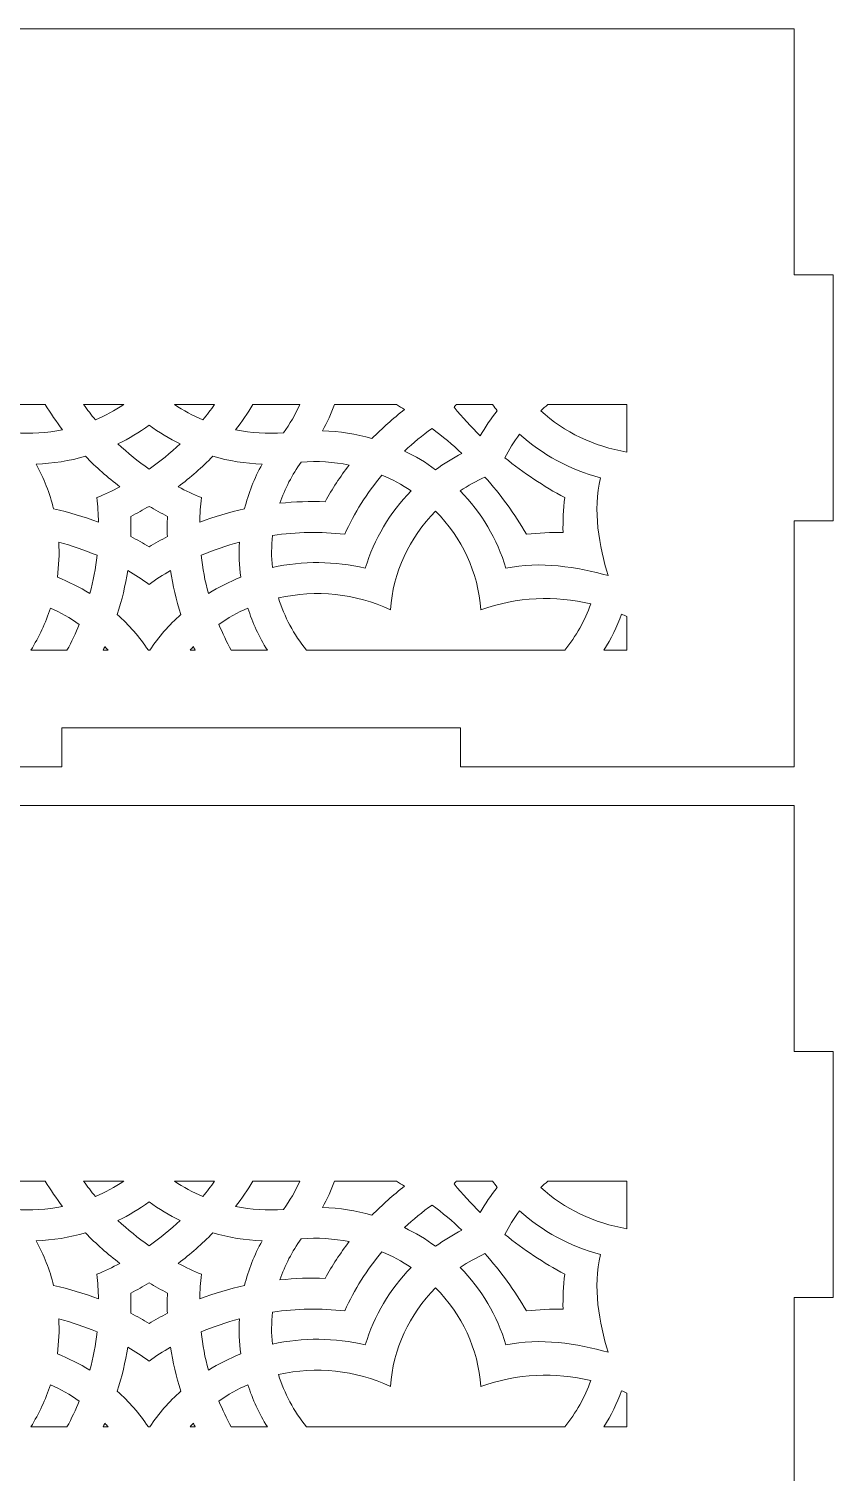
# Model space of a CAD drawing. Header units: millimetres. Extents: x -472 to -162, y -165 to 165.
# Drawn here: x -224 to -161.9, y -6.5 to 105 of the extents above; entities that cross this region are included whole.
import ezdxf

# ---------------------------------------------------------------- set-up
doc = ezdxf.new("R2010")
doc.units = ezdxf.units.MM
doc.header["$MEASUREMENT"] = 0
doc.layers.add('Camada 1', color=7, linetype='Continuous')

msp = doc.modelspace()

# ---------------------------------------------------------------- linework, layer by layer
at = {"layer": 'Camada 1', "color": 250, "lineweight": 20}
for points, knots in [([(-311.8542, 48), (-311.8542, 48), (-283.0542, 48), (-283.0542, 48), (-283.0542, 48), (-283.0542, 48), (-283.0542, 51), (-283.0542, 51), (-283.0542, 51), (-283.0542, 51), (-252.2542, 51), (-252.2542, 51), (-252.2542, 51), (-252.2542, 51), (-252.2542, 48), (-252.2542, 48), (-252.2542, 48), (-252.2542, 48), (-221.4542, 48), (-221.4542, 48), (-221.4542, 48), (-221.4542, 48), (-221.4542, 51), (-221.4542, 51), (-221.4542, 51), (-221.4542, 51), (-216.1685, 51), (-216.1685, 51), (-216.1685, 51), (-216.1685, 51), (-190.6542, 51), (-190.6542, 51), (-190.6542, 51), (-190.6542, 51), (-190.6542, 48), (-190.6542, 48), (-190.6542, 48), (-190.6542, 48), (-164.8542, 48), (-164.8542, 48), (-164.8542, 48), (-164.8542, 48), (-164.8542, 67), (-164.8542, 67), (-164.8542, 67), (-164.8542, 67), (-161.8542, 67), (-161.8542, 67), (-161.8542, 67), (-161.8542, 67), (-161.8542, 86), (-161.8542, 86), (-161.8542, 86), (-161.8542, 86), (-164.8542, 86), (-164.8542, 86), (-164.8542, 86), (-164.8542, 86), (-164.8542, 105), (-164.8542, 105), (-164.8542, 105), (-164.8542, 105), (-311.8542, 105), (-311.8542, 105), (-311.8542, 105), (-311.8542, 105), (-311.8542, 86), (-311.8542, 86), (-311.8542, 86), (-311.8542, 86), (-308.8542, 86), (-308.8542, 86), (-308.8542, 86), (-308.8542, 86), (-308.8542, 67), (-308.8542, 67), (-308.8542, 67), (-308.8542, 67), (-311.8542, 67), (-311.8542, 67), (-311.8542, 67), (-311.8542, 67), (-311.8542, 48), (-311.8542, 48)], [0, 0, 0, 0, 0.04545455, 0.04545455, 0.04545455, 0.04545455, 0.09090909, 0.09090909, 0.09090909, 0.09090909, 0.13636364, 0.13636364, 0.13636364, 0.13636364, 0.18181818, 0.18181818, 0.18181818, 0.18181818, 0.22727273, 0.22727273, 0.22727273, 0.22727273, 0.27272727, 0.27272727, 0.27272727, 0.27272727, 0.31818182, 0.31818182, 0.31818182, 0.31818182, 0.36363636, 0.36363636, 0.36363636, 0.36363636, 0.40909091, 0.40909091, 0.40909091, 0.40909091, 0.45454545, 0.45454545, 0.45454545, 0.45454545, 0.5, 0.5, 0.5, 0.5, 0.54545455, 0.54545455, 0.54545455, 0.54545455, 0.59090909, 0.59090909, 0.59090909, 0.59090909, 0.63636364, 0.63636364, 0.63636364, 0.63636364, 0.68181818, 0.68181818, 0.68181818, 0.68181818, 0.72727273, 0.72727273, 0.72727273, 0.72727273, 0.77272727, 0.77272727, 0.77272727, 0.77272727, 0.81818182, 0.81818182, 0.81818182, 0.81818182, 0.86363636, 0.86363636, 0.86363636, 0.86363636, 0.90909091, 0.90909091, 0.90909091, 0.90909091, 1, 1, 1, 1]), ([(-226.3523, 75.9734), (-226.0109, 75.2105), (-225.5899, 74.4815), (-225.0953, 73.798), (-225.0953, 73.798), (-223.8464, 73.6994), (-222.6003, 73.7753), (-221.3955, 74.0204), (-221.3955, 74.0204), (-221.8771, 74.6479), (-222.3241, 75.3002), (-222.7357, 75.9734), (-222.7357, 75.9734), (-222.7357, 75.9734), (-226.3523, 75.9734), (-226.3523, 75.9734)], [0, 0, 0, 0, 0.2, 0.2, 0.2, 0.2, 0.4, 0.4, 0.4, 0.4, 0.6, 0.6, 0.6, 0.6, 1, 1, 1, 1]), ([(-219.7715, 75.9734), (-219.4845, 75.572), (-219.1822, 75.1797), (-218.8653, 74.7975), (-218.8653, 74.7975), (-218.1019, 75.1162), (-217.3689, 75.5111), (-216.6753, 75.9734), (-216.6753, 75.9734), (-216.6753, 75.9734), (-219.7715, 75.9734), (-219.7715, 75.9734)], [0, 0, 0, 0, 0.25, 0.25, 0.25, 0.25, 0.5, 0.5, 0.5, 0.5, 1, 1, 1, 1]), ([(-212.7485, 75.9734), (-212.0551, 75.5111), (-211.322, 75.1162), (-210.5585, 74.7975), (-210.5585, 74.7975), (-210.2416, 75.1797), (-209.9393, 75.572), (-209.6524, 75.9734), (-209.6524, 75.9734), (-209.6524, 75.9734), (-212.7485, 75.9734), (-212.7485, 75.9734)], [0, 0, 0, 0, 0.25, 0.25, 0.25, 0.25, 0.5, 0.5, 0.5, 0.5, 1, 1, 1, 1]), ([(-206.6881, 75.9734), (-207.0997, 75.3002), (-207.5467, 74.6479), (-208.0282, 74.0204), (-208.0282, 74.0204), (-206.8236, 73.7753), (-205.5774, 73.6994), (-204.3285, 73.798), (-204.3285, 73.798), (-203.8339, 74.4815), (-203.4131, 75.2105), (-203.0715, 75.9734), (-203.0715, 75.9734), (-203.0715, 75.9734), (-206.6881, 75.9734), (-206.6881, 75.9734)], [0, 0, 0, 0, 0.2, 0.2, 0.2, 0.2, 0.4, 0.4, 0.4, 0.4, 0.6, 0.6, 0.6, 0.6, 1, 1, 1, 1]), ([(-200.386, 75.9734), (-200.6385, 75.2786), (-200.9454, 74.6037), (-201.3032, 73.9528), (-201.3032, 73.9528), (-200.0044, 73.9077), (-198.7259, 73.6994), (-197.4918, 73.3475), (-197.4918, 73.3475), (-196.7058, 74.1522), (-195.8643, 74.9035), (-194.9695, 75.5909), (-194.9695, 75.5909), (-195.1787, 75.721), (-195.3901, 75.8485), (-195.6032, 75.9734), (-195.6032, 75.9734), (-195.6032, 75.9734), (-200.386, 75.9734), (-200.386, 75.9734)], [0, 0, 0, 0, 0.16666667, 0.16666667, 0.16666667, 0.16666667, 0.33333333, 0.33333333, 0.33333333, 0.33333333, 0.5, 0.5, 0.5, 0.5, 0.66666667, 0.66666667, 0.66666667, 0.66666667, 1, 1, 1, 1]), ([(-190.9768, 75.9734), (-191.0331, 75.9035), (-191.089, 75.8332), (-191.1442, 75.7626), (-191.1442, 75.7626), (-190.5104, 74.9936), (-189.8343, 74.258), (-189.1194, 73.5592), (-189.1194, 73.5592), (-188.7384, 74.2347), (-188.3002, 74.8831), (-187.8064, 75.4987), (-187.8064, 75.4987), (-187.9317, 75.6549), (-188.0534, 75.8131), (-188.1714, 75.9734), (-188.1714, 75.9734), (-188.1714, 75.9734), (-190.9768, 75.9734), (-190.9768, 75.9734)], [0, 0, 0, 0, 0.16666667, 0.16666667, 0.16666667, 0.16666667, 0.33333333, 0.33333333, 0.33333333, 0.33333333, 0.5, 0.5, 0.5, 0.5, 0.66666667, 0.66666667, 0.66666667, 0.66666667, 1, 1, 1, 1]), ([(-183.8936, 75.9734), (-184.0831, 75.8204), (-184.2683, 75.6622), (-184.4485, 75.4987), (-184.4485, 75.4987), (-182.628, 73.8473), (-180.3199, 72.7234), (-177.7959, 72.3072), (-177.7959, 72.3072), (-177.7959, 72.3072), (-177.7959, 75.9734), (-177.7959, 75.9734), (-177.7959, 75.9734), (-177.7959, 75.9734), (-183.8936, 75.9734), (-183.8936, 75.9734)], [0, 0, 0, 0, 0.2, 0.2, 0.2, 0.2, 0.4, 0.4, 0.4, 0.4, 0.6, 0.6, 0.6, 0.6, 1, 1, 1, 1]), ([(-217.1156, 72.939), (-216.273, 73.3446), (-215.4688, 73.8261), (-214.7119, 74.3808), (-214.7119, 74.3808), (-213.9549, 73.8261), (-213.1507, 73.3446), (-212.3083, 72.939), (-212.3083, 72.939), (-213.0595, 72.2352), (-213.8636, 71.5846), (-214.7119, 70.9934), (-214.7119, 70.9934), (-215.5604, 71.5846), (-216.3642, 72.2352), (-217.1156, 72.939)], [0, 0, 0, 0, 0.2, 0.2, 0.2, 0.2, 0.4, 0.4, 0.4, 0.4, 0.6, 0.6, 0.6, 0.6, 1, 1, 1, 1]), ([(-192.8457, 74.1361), (-192.0412, 73.5302), (-191.2717, 72.8839), (-190.5407, 72.2005), (-190.5407, 72.2005), (-191.2473, 71.8363), (-191.9256, 71.4174), (-192.5696, 70.9454), (-192.5696, 70.9454), (-193.3266, 71.5002), (-194.1308, 71.9816), (-194.9732, 72.3872), (-194.9732, 72.3872), (-194.3041, 73.0169), (-193.5926, 73.6018), (-192.8457, 74.1361)], [0, 0, 0, 0, 0.2, 0.2, 0.2, 0.2, 0.4, 0.4, 0.4, 0.4, 0.6, 0.6, 0.6, 0.6, 1, 1, 1, 1]), ([(-185.5472, 65.9586), (-184.6069, 66.0624), (-183.6644, 66.1051), (-182.7252, 66.0881), (-182.7252, 66.0881), (-182.7431, 66.9859), (-182.6983, 67.8868), (-182.5897, 68.7857), (-182.5897, 68.7857), (-184.24, 69.6663), (-185.7878, 70.6968), (-187.2137, 71.8581), (-187.2137, 71.8581), (-186.899, 72.4941), (-186.5246, 73.1065), (-186.0921, 73.688), (-186.0921, 73.688), (-184.3366, 72.1196), (-182.2011, 70.9511), (-179.8386, 70.3034), (-179.8386, 70.3034), (-180.4276, 67.8296), (-179.9433, 64.9946), (-179.2411, 62.7579), (-179.2411, 62.7579), (-181.581, 63.4291), (-184.547, 63.8917), (-187.1349, 63.3287), (-187.1349, 63.3287), (-187.8124, 65.587), (-189.0348, 67.6285), (-190.6755, 69.3066), (-190.6755, 69.3066), (-190.0671, 69.72), (-189.4265, 70.078), (-188.7612, 70.3788), (-188.7612, 70.3788), (-187.5463, 69.0157), (-186.4683, 67.5361), (-185.5472, 65.9586)], [0, 0, 0, 0, 0.09090909, 0.09090909, 0.09090909, 0.09090909, 0.18181818, 0.18181818, 0.18181818, 0.18181818, 0.27272727, 0.27272727, 0.27272727, 0.27272727, 0.36363636, 0.36363636, 0.36363636, 0.36363636, 0.45454545, 0.45454545, 0.45454545, 0.45454545, 0.54545455, 0.54545455, 0.54545455, 0.54545455, 0.63636364, 0.63636364, 0.63636364, 0.63636364, 0.72727273, 0.72727273, 0.72727273, 0.72727273, 0.81818182, 0.81818182, 0.81818182, 0.81818182, 1, 1, 1, 1]), ([(-223.4456, 71.3735), (-222.1466, 71.4185), (-220.8624, 71.6268), (-219.6311, 71.9803), (-219.6311, 71.9803), (-218.8064, 71.1313), (-217.9138, 70.3429), (-216.9667, 69.6263), (-216.9667, 69.6263), (-217.5486, 69.3179), (-218.1466, 69.0391), (-218.7562, 68.7857), (-218.7562, 68.7857), (-218.6825, 68.1523), (-218.6356, 67.5186), (-218.6236, 66.8851), (-218.6236, 66.8851), (-219.7518, 67.3131), (-220.9097, 67.6567), (-222.0878, 67.9128), (-222.0878, 67.9128), (-222.3882, 69.118), (-222.8448, 70.2809), (-223.4456, 71.3735)], [0, 0, 0, 0, 0.14285714, 0.14285714, 0.14285714, 0.14285714, 0.28571429, 0.28571429, 0.28571429, 0.28571429, 0.42857143, 0.42857143, 0.42857143, 0.42857143, 0.57142857, 0.57142857, 0.57142857, 0.57142857, 0.71428571, 0.71428571, 0.71428571, 0.71428571, 1, 1, 1, 1]), ([(-212.457, 69.6263), (-211.5099, 70.3429), (-210.6173, 71.1313), (-209.7926, 71.9803), (-209.7926, 71.9803), (-208.5614, 71.6268), (-207.2771, 71.4185), (-205.9783, 71.3735), (-205.9783, 71.3735), (-206.579, 70.2809), (-207.0357, 69.118), (-207.336, 67.9128), (-207.336, 67.9128), (-208.5143, 67.6567), (-209.6719, 67.3131), (-210.8001, 66.8851), (-210.8001, 66.8851), (-210.7883, 67.5186), (-210.7411, 68.1523), (-210.6674, 68.7857), (-210.6674, 68.7857), (-211.2772, 69.0391), (-211.8752, 69.3179), (-212.457, 69.6263)], [0, 0, 0, 0, 0.14285714, 0.14285714, 0.14285714, 0.14285714, 0.28571429, 0.28571429, 0.28571429, 0.28571429, 0.42857143, 0.42857143, 0.42857143, 0.42857143, 0.57142857, 0.57142857, 0.57142857, 0.57142857, 0.71428571, 0.71428571, 0.71428571, 0.71428571, 1, 1, 1, 1]), ([(-204.6084, 68.3521), (-204.2196, 69.484), (-203.6629, 70.5512), (-202.9558, 71.5283), (-202.9558, 71.5283), (-201.7069, 71.6268), (-200.461, 71.5482), (-199.2532, 71.3059), (-199.2532, 71.3059), (-199.9455, 70.4049), (-200.564, 69.4586), (-201.1089, 68.4705), (-201.1089, 68.4705), (-202.2784, 68.5127), (-203.4507, 68.4731), (-204.6084, 68.3521)], [0, 0, 0, 0, 0.2, 0.2, 0.2, 0.2, 0.4, 0.4, 0.4, 0.4, 0.6, 0.6, 0.6, 0.6, 1, 1, 1, 1]), ([(-205.1888, 63.3878), (-205.2682, 64.2044), (-205.2623, 65.0322), (-205.1679, 65.8656), (-205.1679, 65.8656), (-203.33, 66.1304), (-201.4566, 66.1642), (-199.5919, 65.9586), (-199.5919, 65.9586), (-198.8496, 67.5946), (-197.8863, 69.1321), (-196.7229, 70.5288), (-196.7229, 70.5288), (-195.9334, 70.1993), (-195.1765, 69.791), (-194.4635, 69.3066), (-194.4635, 69.3066), (-196.1044, 67.6285), (-197.3268, 65.587), (-198.0041, 63.3287), (-198.0041, 63.3287), (-200.3608, 63.8917), (-202.8232, 63.9115), (-205.1888, 63.3878)], [0, 0, 0, 0, 0.14285714, 0.14285714, 0.14285714, 0.14285714, 0.28571429, 0.28571429, 0.28571429, 0.28571429, 0.42857143, 0.42857143, 0.42857143, 0.42857143, 0.57142857, 0.57142857, 0.57142857, 0.57142857, 0.71428571, 0.71428571, 0.71428571, 0.71428571, 1, 1, 1, 1]), ([(-216.1317, 67.3356), (-215.6485, 67.5807), (-215.1742, 67.8396), (-214.7119, 68.1127), (-214.7119, 68.1127), (-214.2495, 67.8396), (-213.7751, 67.5807), (-213.2921, 67.3356), (-213.2921, 67.3356), (-213.3127, 66.8147), (-213.3157, 66.2937), (-213.2994, 65.7728), (-213.2994, 65.7728), (-213.7811, 65.5249), (-214.2524, 65.2631), (-214.7119, 64.9844), (-214.7119, 64.9844), (-215.1714, 65.2631), (-215.6426, 65.5249), (-216.1244, 65.7728), (-216.1244, 65.7728), (-216.1082, 66.2937), (-216.1111, 66.8147), (-216.1317, 67.3356)], [0, 0, 0, 0, 0.14285714, 0.14285714, 0.14285714, 0.14285714, 0.28571429, 0.28571429, 0.28571429, 0.28571429, 0.42857143, 0.42857143, 0.42857143, 0.42857143, 0.57142857, 0.57142857, 0.57142857, 0.57142857, 0.71428571, 0.71428571, 0.71428571, 0.71428571, 1, 1, 1, 1]), ([(-182.5915, 57), (-181.7163, 58.0788), (-181.0372, 59.2874), (-180.5805, 60.5738), (-180.5805, 60.5738), (-183.3165, 61.232), (-186.2706, 61.1216), (-189.0732, 60.1185), (-189.0732, 60.1185), (-189.2792, 63.0189), (-190.5461, 65.6969), (-192.5696, 67.7355), (-192.5696, 67.7355), (-194.5933, 65.6969), (-195.8599, 63.0189), (-196.0661, 60.1185), (-196.0661, 60.1185), (-198.7495, 61.3745), (-201.8041, 61.6982), (-204.7115, 61.0337), (-204.7115, 61.0337), (-204.2599, 59.5754), (-203.5263, 58.2064), (-202.5476, 57), (-202.5476, 57), (-202.5476, 57), (-182.5915, 57), (-182.5915, 57)], [0, 0, 0, 0, 0.125, 0.125, 0.125, 0.125, 0.25, 0.25, 0.25, 0.25, 0.375, 0.375, 0.375, 0.375, 0.5, 0.5, 0.5, 0.5, 0.625, 0.625, 0.625, 0.625, 0.75, 0.75, 0.75, 0.75, 1, 1, 1, 1]), ([(-221.696, 65.3447), (-220.6855, 65.0801), (-219.6989, 64.7393), (-218.7357, 64.331), (-218.7357, 64.331), (-218.8447, 63.3343), (-219.0332, 62.3431), (-219.2954, 61.3688), (-219.2954, 61.3688), (-220.0846, 61.8643), (-220.9213, 62.2897), (-221.802, 62.6387), (-221.802, 62.6387), (-221.6783, 63.5285), (-221.6428, 64.4352), (-221.696, 65.3447)], [0, 0, 0, 0, 0.2, 0.2, 0.2, 0.2, 0.4, 0.4, 0.4, 0.4, 0.6, 0.6, 0.6, 0.6, 1, 1, 1, 1]), ([(-210.1286, 61.3688), (-210.3906, 62.3431), (-210.5793, 63.3343), (-210.6881, 64.331), (-210.6881, 64.331), (-209.725, 64.7393), (-208.7382, 65.0801), (-207.7278, 65.3447), (-207.7278, 65.3447), (-207.7809, 64.4352), (-207.7455, 63.5285), (-207.6217, 62.6387), (-207.6217, 62.6387), (-208.5026, 62.2897), (-209.3392, 61.8643), (-210.1286, 61.3688)], [0, 0, 0, 0, 0.2, 0.2, 0.2, 0.2, 0.4, 0.4, 0.4, 0.4, 0.6, 0.6, 0.6, 0.6, 1, 1, 1, 1]), ([(-214.6531, 57), (-213.9732, 58.0183), (-213.1656, 58.9455), (-212.2566, 59.7637), (-212.2566, 59.7637), (-212.6146, 60.8732), (-212.8827, 62.0053), (-213.0565, 63.1484), (-213.0565, 63.1484), (-213.625, 62.819), (-214.1788, 62.4642), (-214.7119, 62.084), (-214.7119, 62.084), (-215.2449, 62.4642), (-215.7988, 62.819), (-216.3673, 63.1484), (-216.3673, 63.1484), (-216.5411, 62.0053), (-216.8093, 60.8732), (-217.1685, 59.7609), (-217.1685, 59.7609), (-216.2581, 58.9454), (-215.4508, 58.0183), (-214.7706, 57), (-214.7706, 57), (-214.7706, 57), (-214.6531, 57), (-214.6531, 57)], [0, 0, 0, 0, 0.125, 0.125, 0.125, 0.125, 0.25, 0.25, 0.25, 0.25, 0.375, 0.375, 0.375, 0.375, 0.5, 0.5, 0.5, 0.5, 0.625, 0.625, 0.625, 0.625, 0.75, 0.75, 0.75, 0.75, 1, 1, 1, 1]), ([(-221.0559, 57), (-220.7018, 57.6457), (-220.3842, 58.3098), (-220.1053, 58.9895), (-220.1053, 58.9895), (-220.8006, 59.4823), (-221.5487, 59.9046), (-222.3411, 60.2509), (-222.3411, 60.2509), (-222.7034, 59.1157), (-223.2098, 58.0234), (-223.8496, 57), (-223.8496, 57), (-223.8496, 57), (-221.4542, 57), (-221.4542, 57), (-221.4542, 57), (-221.4542, 57), (-221.0559, 57), (-221.0559, 57)], [0, 0, 0, 0, 0.16666667, 0.16666667, 0.16666667, 0.16666667, 0.33333333, 0.33333333, 0.33333333, 0.33333333, 0.5, 0.5, 0.5, 0.5, 0.66666667, 0.66666667, 0.66666667, 0.66666667, 1, 1, 1, 1]), ([(-205.5742, 57), (-206.214, 58.0234), (-206.7203, 59.1157), (-207.0826, 60.2509), (-207.0826, 60.2509), (-207.875, 59.9046), (-208.6232, 59.4823), (-209.3184, 58.9895), (-209.3184, 58.9895), (-209.0395, 58.3098), (-208.722, 57.6457), (-208.3679, 57), (-208.3679, 57), (-208.3679, 57), (-205.5742, 57), (-205.5742, 57)], [0, 0, 0, 0, 0.2, 0.2, 0.2, 0.2, 0.4, 0.4, 0.4, 0.4, 0.6, 0.6, 0.6, 0.6, 1, 1, 1, 1]), ([(-177.7959, 59.6018), (-177.9339, 59.6661), (-178.0729, 59.7283), (-178.2129, 59.7883), (-178.2129, 59.7883), (-178.5596, 58.8187), (-179.0126, 57.8836), (-179.565, 57), (-179.565, 57), (-179.565, 57), (-177.7959, 57), (-177.7959, 57), (-177.7959, 57), (-177.7959, 57), (-177.7959, 59.6018), (-177.7959, 59.6018)], [0, 0, 0, 0, 0.2, 0.2, 0.2, 0.2, 0.4, 0.4, 0.4, 0.4, 0.6, 0.6, 0.6, 0.6, 1, 1, 1, 1]), ([(-217.8755, 57), (-217.9604, 57.0956), (-218.0468, 57.19), (-218.1347, 57.283), (-218.1347, 57.283), (-218.1781, 57.1883), (-218.2221, 57.094), (-218.267, 57), (-218.267, 57), (-218.267, 57), (-217.8755, 57), (-217.8755, 57)], [0, 0, 0, 0, 0.25, 0.25, 0.25, 0.25, 0.5, 0.5, 0.5, 0.5, 1, 1, 1, 1]), ([(-211.1568, 57), (-211.2017, 57.094), (-211.2457, 57.1883), (-211.2891, 57.283), (-211.2891, 57.283), (-211.377, 57.19), (-211.4634, 57.0956), (-211.5483, 57), (-211.5483, 57), (-211.5483, 57), (-211.1568, 57), (-211.1568, 57)], [0, 0, 0, 0, 0.25, 0.25, 0.25, 0.25, 0.5, 0.5, 0.5, 0.5, 1, 1, 1, 1]), ([(-311.8542, -12), (-311.8542, -12), (-283.0542, -12), (-283.0542, -12), (-283.0542, -12), (-283.0542, -12), (-283.0542, -9), (-283.0542, -9), (-283.0542, -9), (-283.0542, -9), (-252.2542, -9), (-252.2542, -9), (-252.2542, -9), (-252.2542, -9), (-252.2542, -12), (-252.2542, -12), (-252.2542, -12), (-252.2542, -12), (-221.4542, -12), (-221.4542, -12), (-221.4542, -12), (-221.4542, -12), (-221.4542, -9), (-221.4542, -9), (-221.4542, -9), (-221.4542, -9), (-216.1685, -9), (-216.1685, -9), (-216.1685, -9), (-216.1685, -9), (-190.6542, -9), (-190.6542, -9), (-190.6542, -9), (-190.6542, -9), (-190.6542, -12), (-190.6542, -12), (-190.6542, -12), (-190.6542, -12), (-164.8542, -12), (-164.8542, -12), (-164.8542, -12), (-164.8542, -12), (-164.8542, 7), (-164.8542, 7), (-164.8542, 7), (-164.8542, 7), (-161.8542, 7), (-161.8542, 7), (-161.8542, 7), (-161.8542, 7), (-161.8542, 26), (-161.8542, 26), (-161.8542, 26), (-161.8542, 26), (-164.8542, 26), (-164.8542, 26), (-164.8542, 26), (-164.8542, 26), (-164.8542, 45), (-164.8542, 45), (-164.8542, 45), (-164.8542, 45), (-311.8542, 45), (-311.8542, 45), (-311.8542, 45), (-311.8542, 45), (-311.8542, 26), (-311.8542, 26), (-311.8542, 26), (-311.8542, 26), (-308.8542, 26), (-308.8542, 26), (-308.8542, 26), (-308.8542, 26), (-308.8542, 7), (-308.8542, 7), (-308.8542, 7), (-308.8542, 7), (-311.8542, 7), (-311.8542, 7), (-311.8542, 7), (-311.8542, 7), (-311.8542, -12), (-311.8542, -12)], [0, 0, 0, 0, 0.04545455, 0.04545455, 0.04545455, 0.04545455, 0.09090909, 0.09090909, 0.09090909, 0.09090909, 0.13636364, 0.13636364, 0.13636364, 0.13636364, 0.18181818, 0.18181818, 0.18181818, 0.18181818, 0.22727273, 0.22727273, 0.22727273, 0.22727273, 0.27272727, 0.27272727, 0.27272727, 0.27272727, 0.31818182, 0.31818182, 0.31818182, 0.31818182, 0.36363636, 0.36363636, 0.36363636, 0.36363636, 0.40909091, 0.40909091, 0.40909091, 0.40909091, 0.45454545, 0.45454545, 0.45454545, 0.45454545, 0.5, 0.5, 0.5, 0.5, 0.54545455, 0.54545455, 0.54545455, 0.54545455, 0.59090909, 0.59090909, 0.59090909, 0.59090909, 0.63636364, 0.63636364, 0.63636364, 0.63636364, 0.68181818, 0.68181818, 0.68181818, 0.68181818, 0.72727273, 0.72727273, 0.72727273, 0.72727273, 0.77272727, 0.77272727, 0.77272727, 0.77272727, 0.81818182, 0.81818182, 0.81818182, 0.81818182, 0.86363636, 0.86363636, 0.86363636, 0.86363636, 0.90909091, 0.90909091, 0.90909091, 0.90909091, 1, 1, 1, 1]), ([(-226.3523, 15.9734), (-226.0109, 15.2105), (-225.5899, 14.4815), (-225.0953, 13.798), (-225.0953, 13.798), (-223.8464, 13.6994), (-222.6003, 13.7753), (-221.3955, 14.0204), (-221.3955, 14.0204), (-221.8771, 14.6479), (-222.3241, 15.3002), (-222.7357, 15.9734), (-222.7357, 15.9734), (-222.7357, 15.9734), (-226.3523, 15.9734), (-226.3523, 15.9734)], [0, 0, 0, 0, 0.2, 0.2, 0.2, 0.2, 0.4, 0.4, 0.4, 0.4, 0.6, 0.6, 0.6, 0.6, 1, 1, 1, 1]), ([(-219.7715, 15.9734), (-219.4845, 15.572), (-219.1822, 15.1797), (-218.8653, 14.7975), (-218.8653, 14.7975), (-218.1019, 15.1162), (-217.3689, 15.5111), (-216.6753, 15.9734), (-216.6753, 15.9734), (-216.6753, 15.9734), (-219.7715, 15.9734), (-219.7715, 15.9734)], [0, 0, 0, 0, 0.25, 0.25, 0.25, 0.25, 0.5, 0.5, 0.5, 0.5, 1, 1, 1, 1]), ([(-212.7485, 15.9734), (-212.0551, 15.5111), (-211.322, 15.1162), (-210.5585, 14.7975), (-210.5585, 14.7975), (-210.2416, 15.1797), (-209.9393, 15.572), (-209.6524, 15.9734), (-209.6524, 15.9734), (-209.6524, 15.9734), (-212.7485, 15.9734), (-212.7485, 15.9734)], [0, 0, 0, 0, 0.25, 0.25, 0.25, 0.25, 0.5, 0.5, 0.5, 0.5, 1, 1, 1, 1]), ([(-206.6881, 15.9734), (-207.0997, 15.3002), (-207.5467, 14.6479), (-208.0282, 14.0204), (-208.0282, 14.0204), (-206.8236, 13.7753), (-205.5774, 13.6994), (-204.3285, 13.798), (-204.3285, 13.798), (-203.8339, 14.4815), (-203.4131, 15.2105), (-203.0715, 15.9734), (-203.0715, 15.9734), (-203.0715, 15.9734), (-206.6881, 15.9734), (-206.6881, 15.9734)], [0, 0, 0, 0, 0.2, 0.2, 0.2, 0.2, 0.4, 0.4, 0.4, 0.4, 0.6, 0.6, 0.6, 0.6, 1, 1, 1, 1]), ([(-200.386, 15.9734), (-200.6385, 15.2786), (-200.9454, 14.6037), (-201.3032, 13.9528), (-201.3032, 13.9528), (-200.0044, 13.9077), (-198.7259, 13.6994), (-197.4918, 13.3475), (-197.4918, 13.3475), (-196.7058, 14.1522), (-195.8643, 14.9035), (-194.9695, 15.5909), (-194.9695, 15.5909), (-195.1787, 15.721), (-195.3901, 15.8485), (-195.6032, 15.9734), (-195.6032, 15.9734), (-195.6032, 15.9734), (-200.386, 15.9734), (-200.386, 15.9734)], [0, 0, 0, 0, 0.16666667, 0.16666667, 0.16666667, 0.16666667, 0.33333333, 0.33333333, 0.33333333, 0.33333333, 0.5, 0.5, 0.5, 0.5, 0.66666667, 0.66666667, 0.66666667, 0.66666667, 1, 1, 1, 1]), ([(-190.9768, 15.9734), (-191.0331, 15.9035), (-191.089, 15.8332), (-191.1442, 15.7626), (-191.1442, 15.7626), (-190.5104, 14.9936), (-189.8343, 14.258), (-189.1194, 13.5592), (-189.1194, 13.5592), (-188.7384, 14.2347), (-188.3002, 14.8831), (-187.8064, 15.4987), (-187.8064, 15.4987), (-187.9317, 15.6549), (-188.0534, 15.8131), (-188.1714, 15.9734), (-188.1714, 15.9734), (-188.1714, 15.9734), (-190.9768, 15.9734), (-190.9768, 15.9734)], [0, 0, 0, 0, 0.16666667, 0.16666667, 0.16666667, 0.16666667, 0.33333333, 0.33333333, 0.33333333, 0.33333333, 0.5, 0.5, 0.5, 0.5, 0.66666667, 0.66666667, 0.66666667, 0.66666667, 1, 1, 1, 1]), ([(-183.8936, 15.9734), (-184.0831, 15.8204), (-184.2683, 15.6622), (-184.4485, 15.4987), (-184.4485, 15.4987), (-182.628, 13.8473), (-180.3199, 12.7234), (-177.7959, 12.3072), (-177.7959, 12.3072), (-177.7959, 12.3072), (-177.7959, 15.9734), (-177.7959, 15.9734), (-177.7959, 15.9734), (-177.7959, 15.9734), (-183.8936, 15.9734), (-183.8936, 15.9734)], [0, 0, 0, 0, 0.2, 0.2, 0.2, 0.2, 0.4, 0.4, 0.4, 0.4, 0.6, 0.6, 0.6, 0.6, 1, 1, 1, 1]), ([(-217.1156, 12.939), (-216.273, 13.3446), (-215.4688, 13.8261), (-214.7119, 14.3808), (-214.7119, 14.3808), (-213.9549, 13.8261), (-213.1507, 13.3446), (-212.3083, 12.939), (-212.3083, 12.939), (-213.0595, 12.2352), (-213.8636, 11.5846), (-214.7119, 10.9934), (-214.7119, 10.9934), (-215.5604, 11.5846), (-216.3642, 12.2352), (-217.1156, 12.939)], [0, 0, 0, 0, 0.2, 0.2, 0.2, 0.2, 0.4, 0.4, 0.4, 0.4, 0.6, 0.6, 0.6, 0.6, 1, 1, 1, 1]), ([(-192.8457, 14.1361), (-192.0412, 13.5302), (-191.2717, 12.8839), (-190.5407, 12.2005), (-190.5407, 12.2005), (-191.2473, 11.8363), (-191.9256, 11.4174), (-192.5696, 10.9454), (-192.5696, 10.9454), (-193.3266, 11.5002), (-194.1308, 11.9816), (-194.9732, 12.3872), (-194.9732, 12.3872), (-194.3041, 13.0169), (-193.5926, 13.6018), (-192.8457, 14.1361)], [0, 0, 0, 0, 0.2, 0.2, 0.2, 0.2, 0.4, 0.4, 0.4, 0.4, 0.6, 0.6, 0.6, 0.6, 1, 1, 1, 1]), ([(-185.5472, 5.9586), (-184.6069, 6.0624), (-183.6644, 6.1051), (-182.7252, 6.0881), (-182.7252, 6.0881), (-182.7431, 6.9859), (-182.6983, 7.8868), (-182.5897, 8.7857), (-182.5897, 8.7857), (-184.24, 9.6663), (-185.7878, 10.6968), (-187.2137, 11.8581), (-187.2137, 11.8581), (-186.899, 12.4941), (-186.5246, 13.1065), (-186.0921, 13.688), (-186.0921, 13.688), (-184.3366, 12.1196), (-182.2011, 10.9511), (-179.8386, 10.3034), (-179.8386, 10.3034), (-180.4276, 7.8296), (-179.9433, 4.9946), (-179.2411, 2.7579), (-179.2411, 2.7579), (-181.581, 3.4291), (-184.547, 3.8917), (-187.1349, 3.3287), (-187.1349, 3.3287), (-187.8124, 5.587), (-189.0348, 7.6285), (-190.6755, 9.3066), (-190.6755, 9.3066), (-190.0671, 9.72), (-189.4265, 10.078), (-188.7612, 10.3788), (-188.7612, 10.3788), (-187.5463, 9.0157), (-186.4683, 7.5361), (-185.5472, 5.9586)], [0, 0, 0, 0, 0.09090909, 0.09090909, 0.09090909, 0.09090909, 0.18181818, 0.18181818, 0.18181818, 0.18181818, 0.27272727, 0.27272727, 0.27272727, 0.27272727, 0.36363636, 0.36363636, 0.36363636, 0.36363636, 0.45454545, 0.45454545, 0.45454545, 0.45454545, 0.54545455, 0.54545455, 0.54545455, 0.54545455, 0.63636364, 0.63636364, 0.63636364, 0.63636364, 0.72727273, 0.72727273, 0.72727273, 0.72727273, 0.81818182, 0.81818182, 0.81818182, 0.81818182, 1, 1, 1, 1]), ([(-223.4456, 11.3735), (-222.1466, 11.4185), (-220.8624, 11.6268), (-219.6311, 11.9803), (-219.6311, 11.9803), (-218.8064, 11.1313), (-217.9138, 10.3429), (-216.9667, 9.6263), (-216.9667, 9.6263), (-217.5486, 9.3179), (-218.1466, 9.0391), (-218.7562, 8.7857), (-218.7562, 8.7857), (-218.6825, 8.1523), (-218.6356, 7.5186), (-218.6236, 6.8851), (-218.6236, 6.8851), (-219.7518, 7.3131), (-220.9097, 7.6567), (-222.0878, 7.9128), (-222.0878, 7.9128), (-222.3882, 9.118), (-222.8448, 10.2809), (-223.4456, 11.3735)], [0, 0, 0, 0, 0.14285714, 0.14285714, 0.14285714, 0.14285714, 0.28571429, 0.28571429, 0.28571429, 0.28571429, 0.42857143, 0.42857143, 0.42857143, 0.42857143, 0.57142857, 0.57142857, 0.57142857, 0.57142857, 0.71428571, 0.71428571, 0.71428571, 0.71428571, 1, 1, 1, 1]), ([(-212.457, 9.6263), (-211.5099, 10.3429), (-210.6173, 11.1313), (-209.7926, 11.9803), (-209.7926, 11.9803), (-208.5614, 11.6268), (-207.2771, 11.4185), (-205.9783, 11.3735), (-205.9783, 11.3735), (-206.579, 10.2809), (-207.0357, 9.118), (-207.336, 7.9128), (-207.336, 7.9128), (-208.5143, 7.6567), (-209.6719, 7.3131), (-210.8001, 6.8851), (-210.8001, 6.8851), (-210.7883, 7.5186), (-210.7411, 8.1523), (-210.6674, 8.7857), (-210.6674, 8.7857), (-211.2772, 9.0391), (-211.8752, 9.3179), (-212.457, 9.6263)], [0, 0, 0, 0, 0.14285714, 0.14285714, 0.14285714, 0.14285714, 0.28571429, 0.28571429, 0.28571429, 0.28571429, 0.42857143, 0.42857143, 0.42857143, 0.42857143, 0.57142857, 0.57142857, 0.57142857, 0.57142857, 0.71428571, 0.71428571, 0.71428571, 0.71428571, 1, 1, 1, 1]), ([(-204.6084, 8.3521), (-204.2196, 9.484), (-203.6629, 10.5512), (-202.9558, 11.5283), (-202.9558, 11.5283), (-201.7069, 11.6268), (-200.461, 11.5482), (-199.2532, 11.3059), (-199.2532, 11.3059), (-199.9455, 10.4049), (-200.564, 9.4586), (-201.1089, 8.4705), (-201.1089, 8.4705), (-202.2784, 8.5127), (-203.4507, 8.4731), (-204.6084, 8.3521)], [0, 0, 0, 0, 0.2, 0.2, 0.2, 0.2, 0.4, 0.4, 0.4, 0.4, 0.6, 0.6, 0.6, 0.6, 1, 1, 1, 1]), ([(-205.1888, 3.3878), (-205.2682, 4.2044), (-205.2623, 5.0322), (-205.1679, 5.8656), (-205.1679, 5.8656), (-203.33, 6.1304), (-201.4566, 6.1642), (-199.5919, 5.9586), (-199.5919, 5.9586), (-198.8496, 7.5946), (-197.8863, 9.1321), (-196.7229, 10.5288), (-196.7229, 10.5288), (-195.9334, 10.1993), (-195.1765, 9.791), (-194.4635, 9.3066), (-194.4635, 9.3066), (-196.1044, 7.6285), (-197.3268, 5.587), (-198.0041, 3.3287), (-198.0041, 3.3287), (-200.3608, 3.8917), (-202.8232, 3.9115), (-205.1888, 3.3878)], [0, 0, 0, 0, 0.14285714, 0.14285714, 0.14285714, 0.14285714, 0.28571429, 0.28571429, 0.28571429, 0.28571429, 0.42857143, 0.42857143, 0.42857143, 0.42857143, 0.57142857, 0.57142857, 0.57142857, 0.57142857, 0.71428571, 0.71428571, 0.71428571, 0.71428571, 1, 1, 1, 1]), ([(-216.1317, 7.3356), (-215.6485, 7.5807), (-215.1742, 7.8396), (-214.7119, 8.1127), (-214.7119, 8.1127), (-214.2495, 7.8396), (-213.7751, 7.5807), (-213.2921, 7.3356), (-213.2921, 7.3356), (-213.3127, 6.8147), (-213.3157, 6.2937), (-213.2994, 5.7728), (-213.2994, 5.7728), (-213.7811, 5.5249), (-214.2524, 5.2631), (-214.7119, 4.9844), (-214.7119, 4.9844), (-215.1714, 5.2631), (-215.6426, 5.5249), (-216.1244, 5.7728), (-216.1244, 5.7728), (-216.1082, 6.2937), (-216.1111, 6.8147), (-216.1317, 7.3356)], [0, 0, 0, 0, 0.14285714, 0.14285714, 0.14285714, 0.14285714, 0.28571429, 0.28571429, 0.28571429, 0.28571429, 0.42857143, 0.42857143, 0.42857143, 0.42857143, 0.57142857, 0.57142857, 0.57142857, 0.57142857, 0.71428571, 0.71428571, 0.71428571, 0.71428571, 1, 1, 1, 1]), ([(-182.5915, -3), (-181.7163, -1.9212), (-181.0372, -0.7126), (-180.5805, 0.5738), (-180.5805, 0.5738), (-183.3165, 1.232), (-186.2706, 1.1216), (-189.0732, 0.1185), (-189.0732, 0.1185), (-189.2792, 3.0189), (-190.5461, 5.6969), (-192.5696, 7.7355), (-192.5696, 7.7355), (-194.5933, 5.6969), (-195.8599, 3.0189), (-196.0661, 0.1185), (-196.0661, 0.1185), (-198.7495, 1.3745), (-201.8041, 1.6982), (-204.7115, 1.0337), (-204.7115, 1.0337), (-204.2599, -0.4246), (-203.5263, -1.7936), (-202.5476, -3), (-202.5476, -3), (-202.5476, -3), (-182.5915, -3), (-182.5915, -3)], [0, 0, 0, 0, 0.125, 0.125, 0.125, 0.125, 0.25, 0.25, 0.25, 0.25, 0.375, 0.375, 0.375, 0.375, 0.5, 0.5, 0.5, 0.5, 0.625, 0.625, 0.625, 0.625, 0.75, 0.75, 0.75, 0.75, 1, 1, 1, 1]), ([(-221.696, 5.3447), (-220.6855, 5.0801), (-219.6989, 4.7393), (-218.7357, 4.331), (-218.7357, 4.331), (-218.8447, 3.3343), (-219.0332, 2.3431), (-219.2954, 1.3688), (-219.2954, 1.3688), (-220.0846, 1.8643), (-220.9213, 2.2897), (-221.802, 2.6387), (-221.802, 2.6387), (-221.6783, 3.5285), (-221.6428, 4.4352), (-221.696, 5.3447)], [0, 0, 0, 0, 0.2, 0.2, 0.2, 0.2, 0.4, 0.4, 0.4, 0.4, 0.6, 0.6, 0.6, 0.6, 1, 1, 1, 1]), ([(-210.1286, 1.3688), (-210.3906, 2.3431), (-210.5793, 3.3343), (-210.6881, 4.331), (-210.6881, 4.331), (-209.725, 4.7393), (-208.7382, 5.0801), (-207.7278, 5.3447), (-207.7278, 5.3447), (-207.7809, 4.4352), (-207.7455, 3.5285), (-207.6217, 2.6387), (-207.6217, 2.6387), (-208.5026, 2.2897), (-209.3392, 1.8643), (-210.1286, 1.3688)], [0, 0, 0, 0, 0.2, 0.2, 0.2, 0.2, 0.4, 0.4, 0.4, 0.4, 0.6, 0.6, 0.6, 0.6, 1, 1, 1, 1]), ([(-214.6531, -3), (-213.9732, -1.9817), (-213.1656, -1.0545), (-212.2566, -0.2363), (-212.2566, -0.2363), (-212.6146, 0.8732), (-212.8827, 2.0053), (-213.0565, 3.1484), (-213.0565, 3.1484), (-213.625, 2.819), (-214.1788, 2.4642), (-214.7119, 2.084), (-214.7119, 2.084), (-215.2449, 2.4642), (-215.7988, 2.819), (-216.3673, 3.1484), (-216.3673, 3.1484), (-216.5411, 2.0053), (-216.8093, 0.8732), (-217.1685, -0.2391), (-217.1685, -0.2391), (-216.2581, -1.0546), (-215.4508, -1.9817), (-214.7706, -3), (-214.7706, -3), (-214.7706, -3), (-214.6531, -3), (-214.6531, -3)], [0, 0, 0, 0, 0.125, 0.125, 0.125, 0.125, 0.25, 0.25, 0.25, 0.25, 0.375, 0.375, 0.375, 0.375, 0.5, 0.5, 0.5, 0.5, 0.625, 0.625, 0.625, 0.625, 0.75, 0.75, 0.75, 0.75, 1, 1, 1, 1]), ([(-221.0559, -3), (-220.7018, -2.3543), (-220.3842, -1.6902), (-220.1053, -1.0105), (-220.1053, -1.0105), (-220.8006, -0.5177), (-221.5487, -0.0954), (-222.3411, 0.2509), (-222.3411, 0.2509), (-222.7034, -0.8843), (-223.2098, -1.9766), (-223.8496, -3), (-223.8496, -3), (-223.8496, -3), (-221.4542, -3), (-221.4542, -3), (-221.4542, -3), (-221.4542, -3), (-221.0559, -3), (-221.0559, -3)], [0, 0, 0, 0, 0.16666667, 0.16666667, 0.16666667, 0.16666667, 0.33333333, 0.33333333, 0.33333333, 0.33333333, 0.5, 0.5, 0.5, 0.5, 0.66666667, 0.66666667, 0.66666667, 0.66666667, 1, 1, 1, 1]), ([(-205.5742, -3), (-206.214, -1.9766), (-206.7203, -0.8843), (-207.0826, 0.2509), (-207.0826, 0.2509), (-207.875, -0.0954), (-208.6232, -0.5177), (-209.3184, -1.0105), (-209.3184, -1.0105), (-209.0395, -1.6902), (-208.722, -2.3543), (-208.3679, -3), (-208.3679, -3), (-208.3679, -3), (-205.5742, -3), (-205.5742, -3)], [0, 0, 0, 0, 0.2, 0.2, 0.2, 0.2, 0.4, 0.4, 0.4, 0.4, 0.6, 0.6, 0.6, 0.6, 1, 1, 1, 1]), ([(-177.7959, -0.3982), (-177.9339, -0.3339), (-178.0729, -0.2717), (-178.2129, -0.2117), (-178.2129, -0.2117), (-178.5596, -1.1813), (-179.0126, -2.1164), (-179.565, -3), (-179.565, -3), (-179.565, -3), (-177.7959, -3), (-177.7959, -3), (-177.7959, -3), (-177.7959, -3), (-177.7959, -0.3982), (-177.7959, -0.3982)], [0, 0, 0, 0, 0.2, 0.2, 0.2, 0.2, 0.4, 0.4, 0.4, 0.4, 0.6, 0.6, 0.6, 0.6, 1, 1, 1, 1]), ([(-217.8755, -3), (-217.9604, -2.9044), (-218.0468, -2.81), (-218.1347, -2.717), (-218.1347, -2.717), (-218.1781, -2.8117), (-218.2221, -2.906), (-218.267, -3), (-218.267, -3), (-218.267, -3), (-217.8755, -3), (-217.8755, -3)], [0, 0, 0, 0, 0.25, 0.25, 0.25, 0.25, 0.5, 0.5, 0.5, 0.5, 1, 1, 1, 1]), ([(-211.1568, -3), (-211.2017, -2.906), (-211.2457, -2.8117), (-211.2891, -2.717), (-211.2891, -2.717), (-211.377, -2.81), (-211.4634, -2.9044), (-211.5483, -3), (-211.5483, -3), (-211.5483, -3), (-211.1568, -3), (-211.1568, -3)], [0, 0, 0, 0, 0.25, 0.25, 0.25, 0.25, 0.5, 0.5, 0.5, 0.5, 1, 1, 1, 1])]:
    msp.add_open_spline(points, degree=3, knots=knots, dxfattribs=at)

doc.saveas('drawing.dxf')
